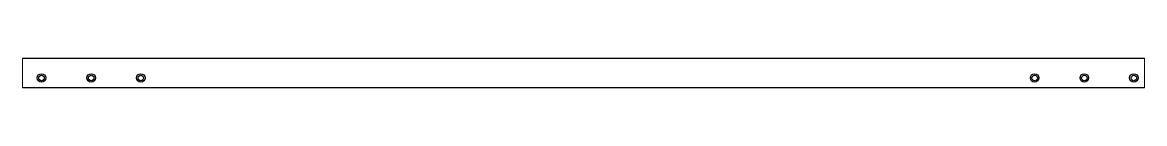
# Paper-space layout 'Layout1' of a CAD drawing. Header units: millimetres. Extents: x 0 to 257, y 94 to 101.
# The model-space entities are those that its viewports show. They can reach past a viewport. Long polylines and large blocks are cut down to what shows.
import ezdxf

# ---------------------------------------------------------------- set-up
doc = ezdxf.new("R2010")
doc.units = ezdxf.units.MM
doc.header["$LTSCALE"] = 10
for name, color, linetype in [('BOLTS', 6, 'Continuous'), ('GRAPHICS', 1, 'Continuous'), ('MEMBERS', 5, 'Continuous')]:
    doc.layers.add(name, color=color, linetype=linetype)

msp = doc.modelspace()

# ---------------------------------------------------------------- linework, layer by layer
at = {"layer": 'BOLTS', "color": 4, "linetype": 'Continuous'}
for centre in [(38.4, -10), (138.4, -10), (238.4, -10), (2038.6, -10), (2138.6, -10), (2238.6, -10)]:
    msp.add_circle(centre, 8.6, dxfattribs=at)
at = {"layer": 'GRAPHICS', "color": 4, "linetype": 'Continuous'}
for centre in [(38.4, -10), (138.4, -10), (238.4, -10), (2038.6, -10), (2138.6, -10), (2238.6, -10)]:
    msp.add_circle(centre, 5.5, dxfattribs=at)
at = {"layer": 'MEMBERS', "color": 3, "linetype": 'Continuous'}
for p, q in [((0, -30), (0, 30)), ((0, 30), (2260, 30)), ((2260, 30), (2260, -30)), ((2260, -30), (0, -30))]:
    msp.add_line(p, q, dxfattribs=at)

psp = doc.layouts.get("Layout1")

# ---------------------------------------------------------------- viewports
at = {"layer": '0'}
psp.add_viewport(center=(128.5, 97.5), size=(257, 6.82301), view_center_point=(1130, 0), view_height=60, dxfattribs=at)

doc.saveas('drawing.dxf')
